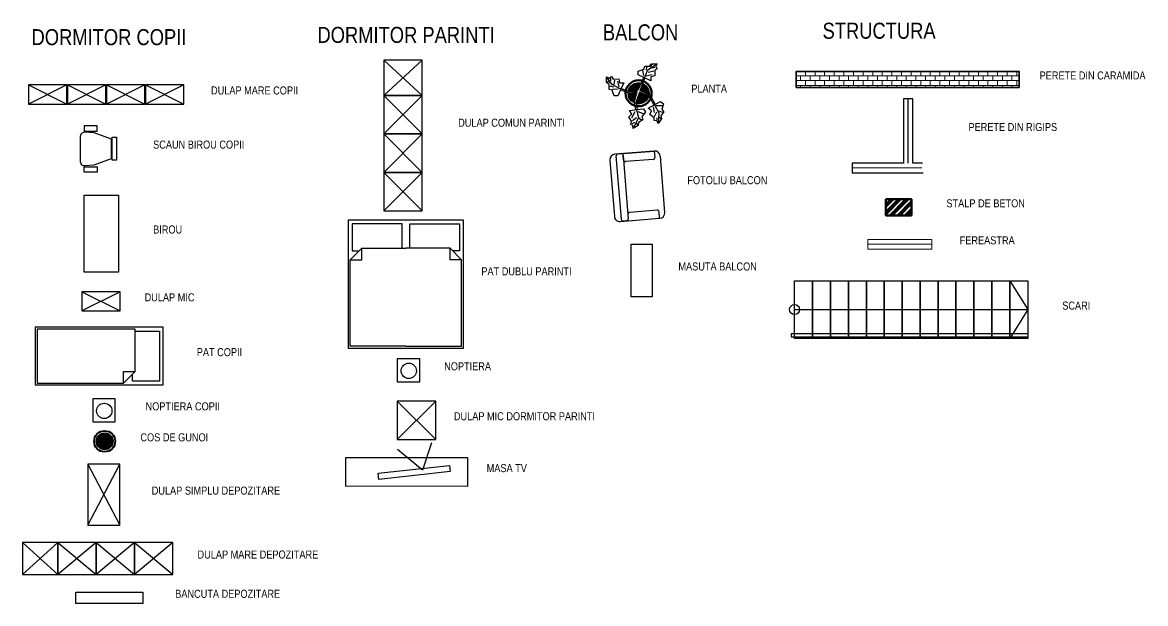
# Model space of a CAD drawing. Header units: centimetres. Extents: x 6698 to 10788, y -16856 to -14452.
# Drawn here: x 9035 to 10788, y -16743 to -15837 of the extents above; entities that cross this region are included whole.
import ezdxf

# ---------------------------------------------------------------- set-up
doc = ezdxf.new("R2010")
doc.units = ezdxf.units.CM
doc.header["$MEASUREMENT"] = 0
for name, color, linetype, lineweight in [('caramida', 20, 'Continuous', 35), ('ferestre', 140, 'Continuous', 9), ('hasura', 252, 'Continuous', 9), ('mobilier birou', 181, 'Continuous', 25), ('mobilier dormitor copii', 2, 'Continuous', 25), ('mobilier dormitor parinti', 133, 'Continuous', 25), ('perete rigips', 31, 'Continuous', 25), ('scara', 133, 'Continuous', 25), ('stalp', 5, 'Continuous', 50)]:
    doc.layers.add(name, color=color, linetype=linetype, lineweight=lineweight)
for name, color, linetype in [('legenda', 11, 'Continuous'), ('mobilier balcon', 215, 'Continuous'), ('plante', 102, 'Continuous')]:
    doc.layers.add(name, color=color, linetype=linetype)
doc.styles.add('arial narow', font='ARIALN.TTF')
doc.linetypes.add('BATTING', pattern='A,0.0001,-0.1,[134,ltypeshp.shx,S=0.1,R=0,X=-0.1,Y=0],-0.2,[134,ltypeshp.shx,S=0.1,R=180,X=0.1,Y=0],-0.1', length=0.4001)

# ---------------------------------------------------------------- blocks, each defined once
blk = doc.blocks.new('dulap dormitor copii')
at = {"layer": 'mobilier dormitor copii'}
for p, q in [((0, 0), (60, -30)), ((60, 0), (0, -30)), ((61, 0), (121, -30)), ((121, 0), (61, -30)), ((122, 0), (182, -30)), ((182, 0), (122, -30)), ((183, 0), (243, -30)), ((243, 0), (183, -30))]:
    blk.add_line(p, q, dxfattribs=at)
for points in [[(0, 0), (0, -30), (60, -30), (60, -30), (60, 0), (0, 0)], [(61, 0), (61, -30), (121, -30), (121, -30), (121, 0), (61, 0)], [(122, 0), (122, -30), (182, -30), (182, -30), (182, 0), (122, 0)], [(183, 0), (183, -30), (243, -30), (243, -30), (243, 0), (183, 0)]]:
    blk.add_lwpolyline(points, dxfattribs=at)
blk = doc.blocks.new('*U1462')
at = {"layer": 'mobilier dormitor copii'}
for points in [[(10394, -13516), (10430.2, -13516), (10430.2, -13522.8), (10394, -13522.8)], [(10385, -13546.3), (10376.8, -13546.3), (10376.8, -13566.8), (10385, -13566.8)], [(10440.4, -13546.3), (10448.6, -13546.3), (10448.6, -13566.8), (10440.4, -13566.8)]]:
    blk.add_lwpolyline(points, close=True, dxfattribs=at)
blk.add_lwpolyline([(10396.8, -13524.4), (10428.3, -13524.4), (10437.8, -13551.4), (10439, -13565.7, -0.30294), (10436, -13571.3, -0.11182), (10432.8, -13572.1), (10392.3, -13572.1, -0.220217), (10388, -13570.1, -0.147642), (10386.1, -13565.7), (10387.2, -13551.4), (10396.8, -13524.4)], format="xyb", dxfattribs=at)
blk = doc.blocks.new('dulap simplu dormitor copii')
at = {"layer": 'mobilier dormitor copii'}
for p, q in [((0, 0), (60, -30)), ((60, 0), (0, -30))]:
    blk.add_line(p, q, dxfattribs=at)
blk.add_lwpolyline([(0, 0), (0, -30), (60, -30), (60, -30), (60, 0), (0, 0)], dxfattribs=at)
blk = doc.blocks.new('pat copil')
at = {"layer": 'mobilier dormitor copii'}
for p, q in [((7118.5, -16624.3), (6918.5, -16624.3)), ((6918.5, -16624.3), (6918.5, -16714.3)), ((6924.5, -16708.3), (6924.5, -16630.3)), ((6924.5, -16630.3), (6966.5, -16630.3)), ((6962.5, -16645.3), (6980.5, -16627.3)), ((6966.5, -16630.3), (6966.5, -16641.3)), ((7115.5, -16627.3), (6980.5, -16627.3)), ((6980.5, -16627.3), (6980.5, -16645.3)), ((7115.5, -16711.3), (7115.5, -16627.3)), ((7118.5, -16714.3), (7118.5, -16624.3)), ((6980.5, -16645.3), (6962.5, -16645.3)), ((6962.5, -16645.3), (6962.5, -16711.3)), ((6962.5, -16708.3), (6924.5, -16708.3)), ((6962.5, -16711.3), (7115.5, -16711.3)), ((6918.5, -16714.3), (7118.5, -16714.3))]:
    blk.add_line(p, q, dxfattribs=at)
blk = doc.blocks.new('noptiera copii')
at = {"layer": 'mobilier dormitor copii'}
for p, q in [((35, 0), (0, 0)), ((0, 0), (0, -35.8)), ((35, -35.8), (35, 0)), ((0, -35.8), (35, -35.8))]:
    blk.add_line(p, q, dxfattribs=at)
blk.add_circle((17.9, -18.7), 12, dxfattribs=at)
blk = doc.blocks.new('dulap depozitare')
at = {"layer": 'mobilier dormitor copii'}
for points in [[(0, 0), (0, -50), (55, -50), (55, 0), (0, 0), (55, -50), (55, 0), (0, -50)], [(55, 0), (55, -50), (115, -50), (115, 0), (55, 0), (115, -50), (115, 0), (55, -50)], [(115, 0), (115, -50), (175, -50), (175, 0), (115, 0), (175, -50), (175, 0), (115, -50)], [(175, 0), (175, -50), (235, -50), (235, 0), (175, 0), (235, -50), (235, 0), (175, -50)]]:
    blk.add_lwpolyline(points, dxfattribs=at)
blk = doc.blocks.new('dulap dormitor')
at = {"layer": 'mobilier dormitor parinti'}
for points in [[(60, 235), (0, 235), (0, 180), (60, 180), (60, 235), (0, 180), (60, 180), (0, 235)], [(60, 180), (0, 180), (0, 120), (60, 120), (60, 180), (0, 120), (60, 120), (0, 180)], [(60, 120), (0, 120), (0, 60), (60, 60), (60, 120), (0, 60), (60, 60), (0, 120)], [(60, 60), (0, 60), (0, 0), (60, 0), (60, 60), (0, 0), (60, 0), (0, 60)]]:
    blk.add_lwpolyline(points, dxfattribs=at)
blk = doc.blocks.new('pat dublu dormitor')
at = {"layer": 'mobilier dormitor parinti'}
for p, q in [((180, 0), (0, 0)), ((0, 0), (0, -200)), ((180, -200), (180, 0)), ((84, -6), (6, -6)), ((6, -6), (6, -48)), ((84, -44), (84, -6)), ((96, -44), (96, -6)), ((96, -6), (174, -6)), ((174, -6), (174, -48)), ((21, -44), (3, -62)), ((6, -48), (17, -48)), ((21, -62), (21, -44)), ((21, -44), (90, -44)), ((159, -44), (90, -44)), ((159, -62), (159, -44)), ((159, -44), (177, -62)), ((174, -48), (163, -48)), ((3, -197), (3, -62)), ((3, -62), (21, -62)), ((177, -62), (159, -62)), ((177, -197), (177, -62)), ((0, -200), (180, -200)), ((90, -197), (3, -197)), ((90, -197), (177, -197))]:
    blk.add_line(p, q, dxfattribs=at)
blk = doc.blocks.new('noptiera dormitor')
at = {"layer": 'mobilier dormitor parinti'}
for p, q in [((35, 0), (0, 0)), ((0, 0), (0, -35.8)), ((35, -35.8), (35, 0)), ((0, -35.8), (35, -35.8))]:
    blk.add_line(p, q, dxfattribs=at)
blk.add_circle((17.9, -18.7), 12, dxfattribs=at)
blk = doc.blocks.new('dulap simplu')
at = {"layer": 'mobilier dormitor parinti'}
blk.add_lwpolyline([(0, 0), (-60, 0), (-60, -60), (0, -60), (0, 0), (-60, -60), (0, -60), (-60, 0)], dxfattribs=at)
blk = doc.blocks.new('masa TV dormitor')
at = {"layer": 'mobilier dormitor parinti'}
for p, q in [((190.9, 0), (0, 0)), ((0, 0), (0, -44.4)), ((190.9, -44.4), (190.9, 0)), ((190.9, -44.4), (0, -44.3))]:
    blk.add_line(p, q, dxfattribs=at)
blk.add_lwpolyline([(134, 23.5), (120.2, -19.4), (81.2, 12.9)], dxfattribs=at)
blk.add_lwpolyline([(163.2, -21.4), (52, -33.6), (51, -24.1), (162.1, -11.9)], close=True, dxfattribs=at)
blk = doc.blocks.new('ficus')
at = {"layer": 'hasura'}
h = blk.add_hatch(dxfattribs=at)
h.set_pattern_fill('AR-RROOF', color=256)
h.set_pattern_definition([(0, (-8727.9645, 17277.4161), (2.2, 1), [15, -2, 5, -1]), (0, (-8726.6345, 17277.9161), (-1, 1.33), [3, -0.33, 6, -0.75]), (0, (-8727.4645, 17278.2661), (5.2, 0.67), [8, -1.4, 4, -1])])
h.paths.add_polyline_path([(23.1, -7.6, 0.032479), (23.2, -4.6, 0.297669), (9.3, 16.7), (3.6, 2)])
h.paths.add_polyline_path([(22.5, -10.3), (2, -1.8), (-5.5, -22.5), (-4.8, -27.4, 0.40233)])
h.paths.add_polyline_path([(-1.1, 3.1), (5.9, 17.9, 0.438118), (-23, -0.5), (-18.5, -2.3)])
h.paths.add_polyline_path([(-3, -0.7), (-18.7, -5.8), (-23.3, -3.9, 0.007365), (-23.3, -4.6, 0.307463), (-8.6, -26.2), (-9.1, -23)])
at = {"layer": 'plante'}
for p, q in [((-71.4, 32.1), (-71.4, 32.2)), ((-61.9, 23), (-61.7, 28.6)), ((3.6, 2), (14, 28.8)), ((14, 28.8), (14.2, 29.1)), ((-63.8, 19.2), (-69.4, 21.3)), ((-54.8, 9.4), (-63.6, 11.5)), ((-45.5, 4.6), (-59, 3.8)), ((-54.6, 14.8), (-52.8, 24.8)), ((-43, 9.6), (-45.9, 22.5)), ((-38.2, 5.9), (-38.6, 6.1)), ((-18.5, -2.3), (-1.1, 3.1)), ((-8.3, -46.1), (-15.7, -60.1)), ((-4.6, -41.1), (-4.6, -41.1)), ((-2, -45.3), (10, -49.3)), ((35.5, -30), (35.5, -30)), ((-9.3, -69.6), (-14.7, -72.4)), ((-4.5, -58.8), (-13.7, -66.1)), ((-4.9, -71.3), (-2.6, -74.6)), ((1.5, -60.1), (6.5, -63.6)), ((43.5, -71.8), (43.5, -71.9)), ((-12, -82.8), (-12, -82.8))]:
    blk.add_line(p, q, dxfattribs=at)
for points in [[(11.8, 30.2), (-0.9, 36.3), (-0.9, 44.6), (11.4, 48.8), (13.5, 55.8), (24.3, 55.8), (28.5, 61), (41.6, 61), (38.5, 54.9), (41.6, 49.7), (36.3, 46.5), (36.3, 34), (27.3, 32.1), (27.3, 22.8), (11.8, 30.2)], [(12.8, 29.6), (20.4, 47.7), (41.6, 60.9)], [(17.8, 54.4), (16.5, 46.5)], [(26.5, 53.3), (29.9, 59.4)], [(37, 52.9), (30.9, 51.2)], [(-40.1, 2.9), (-45.9, -9.9), (-54.3, -10.1), (-58.7, 2.2), (-65.7, 4.2), (-65.9, 15), (-71.2, 19.1), (-71.4, 32.2), (-65.3, 29.1), (-60.1, 32.4), (-56.8, 27.1), (-44.3, 27.4), (-42.2, 18.4), (-33, 18.6), (-40.1, 2.9)], [(-39.3, 4.7), (-58.6, 14.7), (-71.4, 32.1)], [(-1.1, 3.1), (11.8, 30.2)], [(11.4, 34.8), (9, 47.1)], [(30.1, 36.8), (16.9, 33.3)], [(21.1, 42.1), (33.9, 45.6)], [(-6.3, -41.3), (-9.1, -23), (-3, -0.7), (-18.7, -5.8), (-40.1, 2.9)], [(-38.2, 5.9), (-18.5, -2.3)], [(3.6, 2), (25.7, -8.9), (36.7, -29.3)], [(34.2, -30.7), (23.4, -10.7), (2, -1.8), (-5.5, -22.5), (-3, -40.9)], [(36, -29.7), (48.3, -22.9), (55.1, -27.8), (51.3, -40.3), (55.7, -46.1), (49.4, -54.8), (51.1, -61.3), (43.5, -71.9), (40.4, -65.8), (34.3, -65.3), (34.8, -59.1), (24.7, -51.8), (28.4, -43.4), (20.9, -37.9), (36, -29.7)], [(-3, -40.9), (11, -39.3), (15.4, -46.4), (7.1, -56.5), (9.1, -63.5), (-0.1, -69.3), (-0.9, -75.9), (-12, -82.8), (-12.6, -76), (-18, -73.2), (-15.2, -67.7), (-21.8, -57.1), (-15.2, -50.7), (-20.1, -42.9), (-3, -40.9)], [(-4.6, -41.1), (0, -58.4), (-12, -82.8)], [(32.5, -34.3), (34.2, -47)], [(35.4, -56.5), (40.4, -45.9)], [(35.5, -30), (44.6, -48.2), (43.5, -71.8)], [(52.9, -32.6), (39, -32.2)], [(45.2, -43.3), (52.6, -46.8)], [(40.4, -58.8), (40.4, -64.9)], [(50.2, -61.1), (46.2, -58.5)]]:
    blk.add_lwpolyline(points, dxfattribs=at)
for radius in [28.9, 23.3]:
    blk.add_circle((0, -4.6), radius, dxfattribs=at)
at = {"layer": 'plante', "lineweight": 70}
blk.add_circle((0, -4.6), 28.9, dxfattribs=at)
blk = doc.blocks.new('*U1460')
at = {"layer": 'mobilier balcon'}
for p, q in [((-6.3, 90.6), (0.7, 2.7)), ((63, 104.7), (1.5, 99.8)), ((11.6, -1.8), (3.7, 97)), ((6.4, 100.2), (11.3, 100.6)), ((14.3, 100.9), (63, 104.7)), ((14.5, 97.9), (22.4, -0.9)), ((15.1, 91), (14.5, 97.9)), ((61, 91.6), (18.3, 88.2)), ((63, 104.7), (63.7, 94.9)), ((72.2, 96.9), (79.2, 9)), ((9.9, -5.1), (71.3, -0.2)), ((19.7, -4.1), (14.8, -4.5))]:
    blk.add_line(p, q, dxfattribs=at)
blk.add_lwpolyline([(22.7, -4.1), (22.7, -4.1), (71.3, -0.2), (70.5, 9.6, 0.414214), (67.3, 12.4), (24.6, 9, 0.414214), (21.9, 5.7), (22.4, -0.9)], format="xyb", dxfattribs=at)
for centre, radius, start, end in [((2.2, 91.3), 8.56, 94.56, 184.56), ((6.7, 97.2), 3, 94.56, 184.56), ((11.5, 97.6), 3, 4.56, 94.56), ((18.1, 91.2), 3, 184.56, 274.56), ((60.8, 94.6), 3, 274.56, 4.56), ((63.6, 96.2), 8.56, 4.56, 94.56), ((9.2, 3.4), 8.56, 184.56, 274.56), ((70.7, 8.3), 8.56, 274.56, 4.56), ((14.5, -1.5), 3, 184.56, 274.56), ((9.2, 3.4), 8.56, 287.4847, 287.4926), ((19.4, -1.2), 3, 274.56, 4.56)]:
    blk.add_arc(centre, radius, start, end, dxfattribs=at)
blk = doc.blocks.new('masa balcon')
at = {"layer": 'mobilier balcon'}
blk.add_lwpolyline([(0, 82), (32.5, 82), (32.5, 0), (0, 0)], close=True, dxfattribs=at)
blk = doc.blocks.new('stalp beton')
at = {"layer": 'hasura'}
h = blk.add_hatch(dxfattribs=at)
h.set_pattern_fill('ANSI34', color=256, scale=11)
h.set_pattern_definition([(45, (-9421.124, 13347.162), (-5.833631, 5.833631), []), (45, (-9419.179, 13347.162), (-5.833631, 5.833631), []), (45, (-9417.235, 13347.162), (-5.833631, 5.833631), []), (45, (-9415.29, 13347.162), (-5.833631, 5.833631), [])])
h.paths.add_polyline_path([(40, 0), (0, 0), (0, -25), (40, -25)])
at = {"layer": 'stalp'}
blk.add_lwpolyline([(0, 0), (40, 0), (40, -25), (0, -25)], close=True, dxfattribs=at)
blk = doc.blocks.new('fereastra medie')
at = {"layer": 'ferestre'}
for p, q in [((100, 0), (0, 0)), ((0, 0), (0, -15)), ((100, 0), (100, -15)), ((100, -7.5), (0, -7.5)), ((100, -15), (0, -15))]:
    blk.add_line(p, q, dxfattribs=at)
blk = doc.blocks.new('scara cu balustrada')
at = {"layer": 'scara'}
for points in [[(28, -90), (0, -90), (0, 0), (28, 0), (28, -90)], [(56, -90), (28, -90), (28, 0), (56, 0), (56, -90)], [(84, -90), (56, -90), (56, 0), (84, 0), (84, -90)], [(336, 0), (364, -45), (336, -90)], [(112, -90), (84, -90), (84, 0), (112, 0), (112, -90)], [(140, -90), (112, -90), (112, 0), (140, 0), (140, -90)], [(168, -90), (140, -90), (140, 0), (168, 0), (168, -90)], [(196, -90), (168, -90), (168, 0), (196, 0), (196, -90)], [(224, -90), (196, -90), (196, 0), (224, 0), (224, -90)], [(252, -90), (224, -90), (224, 0), (252, 0), (252, -90)], [(280, -90), (252, -90), (252, 0), (280, 0), (280, -90)], [(308, -90), (280, -90), (280, 0), (308, 0), (308, -90)], [(336, -90), (308, -90), (308, 0), (336, 0), (336, -90)], [(364, -90), (336, -90), (336, 0), (364, 0), (364, -90)], [(0, -45), (364, -45)], [(364, -83), (-5.5, -83), (-5.5, -87.6), (364, -87.6)]]:
    blk.add_lwpolyline(points, dxfattribs=at)
blk.add_circle((0, -45), 7.81, dxfattribs=at)

msp = doc.modelspace()

# ---------------------------------------------------------------- hatches: boundary and pattern name
at = {"layer": 'hasura'}
h = msp.add_hatch(dxfattribs=at)
h.set_pattern_fill('BRICK', color=256, scale=30)
h.set_pattern_definition([(0, (769.937, -2802.211), (0, 7.5), []), (90, (769.937, -2802.211), (-15, 9e-16), [7.5, -7.5]), (90, (777.437, -2802.211), (-15, 9e-16), [-7.5, 7.5])])
h.paths.add_polyline_path([(10538.56, -15913.03), (10243.22, -15913.03), (10243.22, -15925.53), (10538.56, -15925.53)])
h.paths.add_polyline_path([(10538.56, -15925.53), (10243.22, -15925.53), (10243.22, -15933.03), (10243.22, -15938.03), (10538.56, -15938.03)])
h.paths.add_polyline_path([(10591.06, -15913.03), (10538.56, -15913.03), (10538.56, -15925.53), (10591.06, -15925.53)])
h.paths.add_polyline_path([(10591.06, -15925.53), (10538.56, -15925.53), (10538.56, -15938.03), (10591.06, -15938.03)])
at = {"layer": 'hasura', "transparency": 33554623}
h = msp.add_hatch(dxfattribs=at)
h.set_pattern_fill('AR-RROOF', color=256)
h.set_pattern_definition([(0, (2228.9931, 1016.5629), (2.2, 1), [15, -2, 5, -1]), (0, (2230.3231, 1017.0629), (-1, 1.33), [3, -0.33, 6, -0.75]), (0, (2229.4931, 1017.41286), (5.2, 0.67), [8, -1.4, 4, -1])])
h.paths.add_polyline_path([(9176.34, -16490.19, 1), (9150.2, -16490.19, 1)])

# ---------------------------------------------------------------- linework, layer by layer
at = {"layer": 'caramida'}
msp.add_lwpolyline([(10243.22, -15938.03), (10591.06, -15938.03), (10591.06, -15913.03), (10243.22, -15913.03), (10243.22, -15938.03)], dxfattribs=at)
at = {"layer": 'mobilier dormitor copii', "linetype": 'Continuous'}
msp.add_lwpolyline([(9131.02, -16226.06), (9131.02, -16106.39), (9131.02, -16106.06), (9184.86, -16106.06), (9184.86, -16225.73), (9184.86, -16226.06)], close=True, dxfattribs=at)
at = {"layer": 'mobilier dormitor copii'}
msp.add_lwpolyline([(9136.74, -16620.96), (9186.74, -16620.96), (9186.74, -16525.71), (9136.74, -16525.71), (9136.74, -16620.96), (9186.74, -16525.71), (9136.74, -16525.71), (9186.74, -16620.96)], dxfattribs=at)
msp.add_lwpolyline([(9118.16, -16725.46), (9222.77, -16725.46), (9222.77, -16743.29), (9118.16, -16743.29)], close=True, dxfattribs=at)
at = {"layer": 'mobilier dormitor copii', "lineweight": 40}
msp.add_circle((9163.27, -16490.19), 16.41, dxfattribs=at)
at = {"layer": 'mobilier dormitor copii'}
msp.add_circle((9163.27, -16490.19), 13.07, dxfattribs=at)
at = {"layer": 'perete rigips'}
msp.add_lwpolyline([(10440.37, -16055.98), (10425.37, -16055.98), (10425.37, -15955.98), (10410.37, -15955.98), (10410.37, -16055.98), (10330.37, -16055.98), (10330.37, -16070.98), (10441.37, -16070.98)], dxfattribs=at)
at = {"layer": 'perete rigips', "linetype": 'BATTING', "ltscale": 18}
for points in [[(10417.87, -16055.98), (10417.87, -15955.98)], [(10439.37, -16063.48), (10330.52, -16063.71)]]:
    msp.add_lwpolyline(points, dxfattribs=at)

# ---------------------------------------------------------------- block references
at = {"layer": 'hasura'}
for name, p in [('dulap dormitor', (9599.14, -16130.59)), ('dulap dormitor copii', (9044.14, -15933.91)), ('stalp beton', (10383.03, -16112.56)), ('pat dublu dormitor', (9543.55, -16144.94)), ('fereastra medie', (10354.79, -16175.28)), ('scara cu balustrada', (10240.54, -16239.63)), ('dulap simplu dormitor copii', (9127.36, -16256.73)), ('noptiera dormitor', (9620.18, -16361.49)), ('dulap simplu', (9680.18, -16427.32)), ('dulap depozitare', (9034.91, -16648.05))]:
    msp.add_blockref(name, p, dxfattribs=at)
at = {"layer": 'hasura', "xscale": 0.7019680515532273, "yscale": 0.7019680515532273, "zscale": 0.7019680515532273}
msp.add_blockref('ficus', (9997, -15943.9), dxfattribs=at)
at = {"layer": 'legenda'}
msp.add_blockref('masa TV dormitor', (9539.47, -16516.03), dxfattribs=at)
at = {"layer": 'mobilier balcon'}
for name, p in [('*U1460', (9958.44, -16141.89)), ('masa balcon', (9985.53, -16264.58)), ('noptiera copii', (9144.75, -16423.97))]:
    msp.add_blockref(name, p, dxfattribs=at)
at = {"layer": 'mobilier birou', "rotation": 180}
msp.add_blockref('pat copil', (16173.37, -33026.57), dxfattribs=at)
at = {"layer": 'mobilier dormitor copii', "rotation": 270}
msp.add_blockref('*U1462', (22697.81, -5621.33), dxfattribs=at)

# ---------------------------------------------------------------- texts
at = {"layer": 'legenda', "style": 'arial narow'}
for s, height, p in [('DORMITOR COPII', 25, (9049.08, -15871.98)), ('DORMITOR PARINTI', 25, (9495.51, -15868.49)), ('BALCON', 25, (9941.21, -15864.52)), ('STRUCTURA', 25, (10284.21, -15861.97)), ('PERETE DIN CARAMIDA', 12.5, (10623.07, -15925.53)), ('DULAP MARE COPII', 12.5, (9329.31, -15948.91)), ('PLANTA', 12.5, (10079.26, -15946.19)), ('DULAP COMUN PARINTI', 12.5, (9715.24, -15999.28)), ('PERETE DIN RIGIPS', 12.5, (10512.02, -16005.98)), ('SCAUN BIROU COPII', 12.5, (9238.95, -16033.42)), ('FOTOLIU BALCON', 12.5, (10073.1, -16088.95)), ('STALP DE BETON', 12.5, (10477.62, -16125.06)), ('BIROU', 12.5, (9238.95, -16165.9)), ('FEREASTRA', 12.5, (10498.26, -16182.78)), ('PAT DUBLU PARINTI', 12.5, (9751.45, -16231.21)), ('MASUTA BALCON', 12.5, (10059.1, -16223.58)), ('DULAP MIC', 12.5, (9225.62, -16271.73)), ('SCARI', 12.5, (10658.45, -16284.63)), ('PAT COPII', 12.5, (9307.1, -16357.25)), ('NOPTIERA', 12.5, (9693.38, -16379.38)), ('NOPTIERA COPII', 12.5, (9227.1, -16441.86)), ('DULAP MIC DORMITOR PARINTI', 12.5, (9708.56, -16457.32)), ('COS DE GUNOI', 12.5, (9219.12, -16490.19)), ('MASA TV', 12.5, (9759.74, -16538.21)), ('DULAP SIMPLU DEPOZITARE', 12.5, (9236.75, -16573.33)), ('DULAP MARE DEPOZITARE', 12.5, (9308.25, -16673.05)), ('BANCUTA DEPOZITARE', 12.5, (9273.44, -16734.37))]:
    msp.add_text(s, height=height, dxfattribs=at).set_placement(p)

doc.saveas('drawing.dxf')
